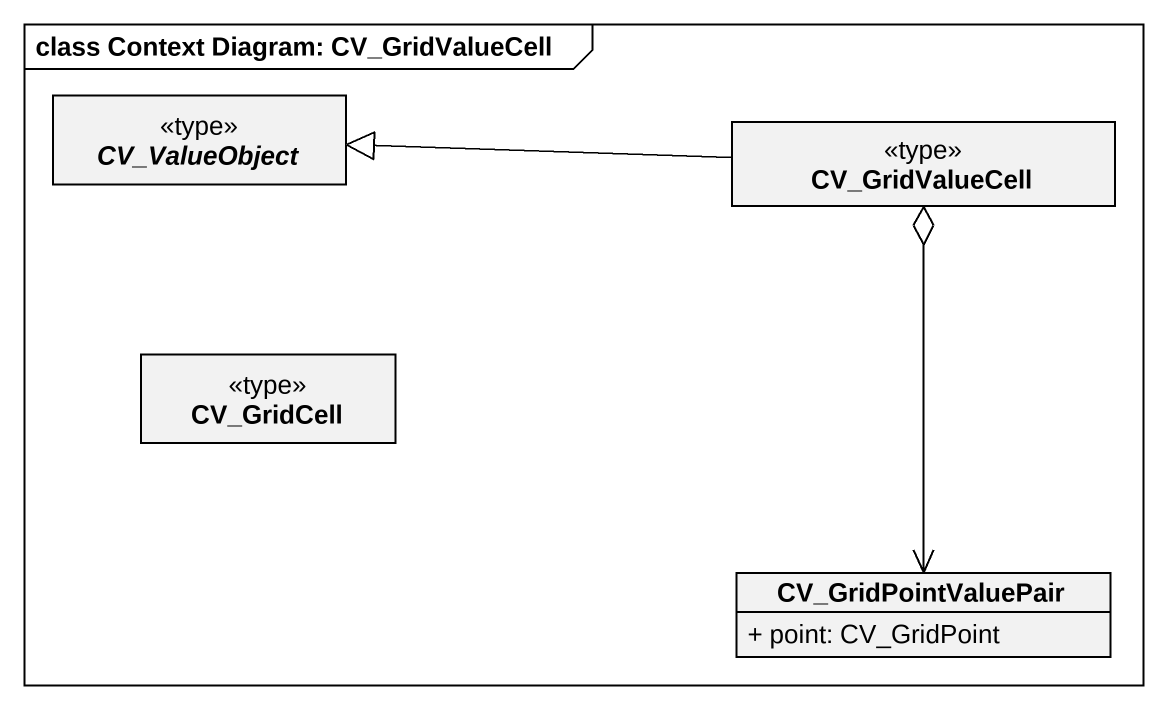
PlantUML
@startuml
mainframe class Context Diagram: CV_GridValueCell
hide circle
hide empty members
skinparam classAttributeIconSize 0
abstract class CV_ValueObject <<type>>
class CV_GridValueCell <<type>>
class CV_GridCell <<type>>
class CV_GridPointValuePair {
  + point: CV_GridPoint
}
CV_GridValueCell -left-|> CV_ValueObject
CV_GridPointValuePair <-up-o CV_GridValueCell
@enduml
